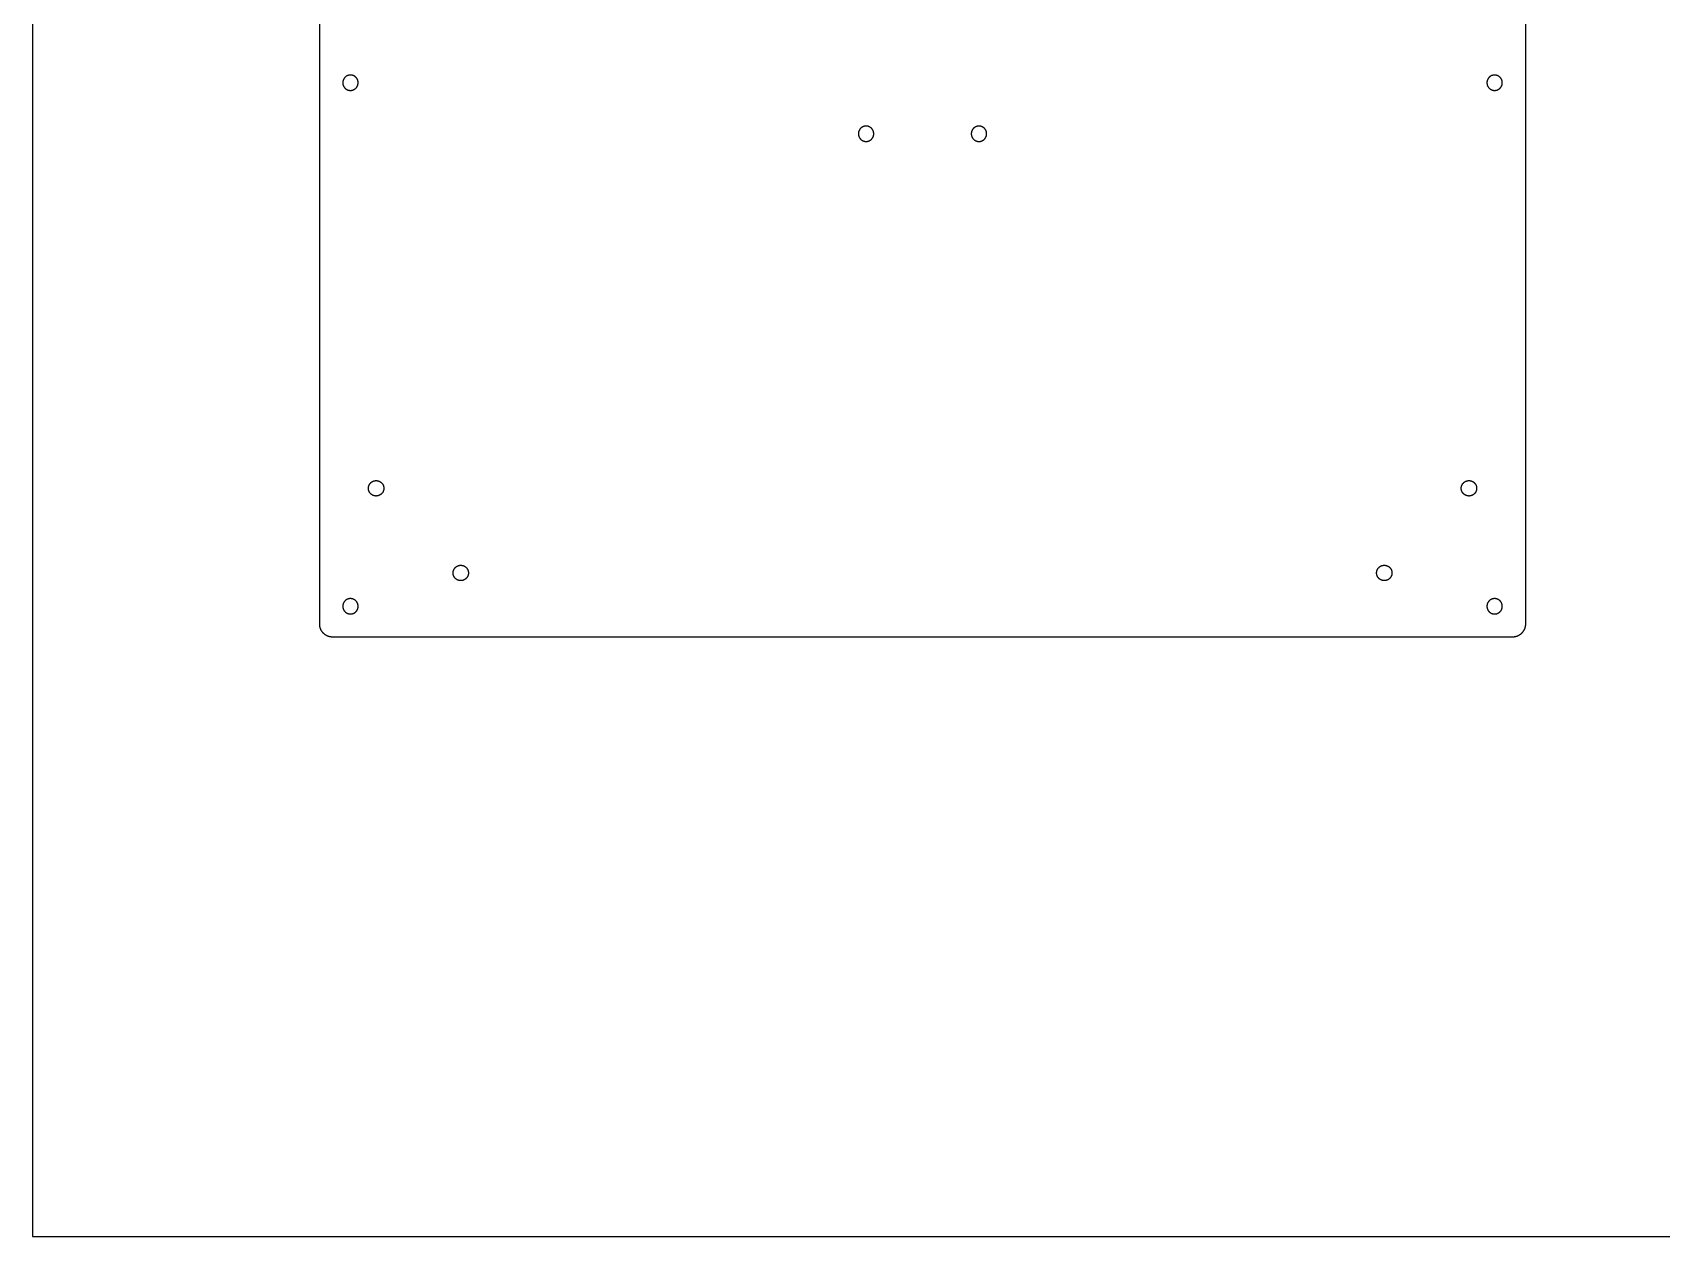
# Model space of a CAD drawing. Header units: millimetres. Extents: x 0 to 1736, y 0 to 1922.
# Drawn here: x 0 to 635, y 0 to 469 of the extents above; entities that cross this region are included whole.
import ezdxf

# ---------------------------------------------------------------- set-up
doc = ezdxf.new("R2010")
doc.units = ezdxf.units.MM
doc.header["$MEASUREMENT"] = 0
doc.layers.add('Default', color=18, linetype='Continuous', true_color=0x000000)

msp = doc.modelspace()

# ---------------------------------------------------------------- linework, layer by layer
at = {"layer": 'Default', "color": 251, "true_color": 0x696969}
msp.add_lwpolyline([(0, 0), (1736, 0), (1736, 961), (0, 961)], close=True, dxfattribs=at)
at = {"layer": 'Default'}
msp.add_lwpolyline([(581.91, 878.69), (581.91, 238.69), (581.91, 238.58), (581.91, 238.47), (581.9, 238.35), (581.89, 238.24), (581.88, 238.13), (581.87, 238.01), (581.85, 237.9), (581.83, 237.78), (581.81, 237.66), (581.78, 237.55), (581.75, 237.43), (581.72, 237.31), (581.69, 237.2), (581.65, 237.08), (581.61, 236.96), (581.56, 236.85), (581.52, 236.73), (581.46, 236.62), (581.41, 236.51), (581.35, 236.39), (581.3, 236.28), (581.23, 236.17), (581.17, 236.06), (581.1, 235.95), (581.03, 235.85), (580.95, 235.74), (580.88, 235.64), (580.8, 235.54), (580.71, 235.44), (580.63, 235.34), (580.54, 235.25), (580.45, 235.15), (580.36, 235.06), (580.26, 234.98), (580.16, 234.89), (580.07, 234.81), (579.96, 234.73), (579.86, 234.65), (579.76, 234.58), (579.65, 234.5), (579.54, 234.44), (579.43, 234.37), (579.32, 234.31), (579.21, 234.25), (579.1, 234.19), (578.98, 234.14), (578.87, 234.09), (578.75, 234.04), (578.64, 234), (578.52, 233.95), (578.41, 233.92), (578.29, 233.88), (578.17, 233.85), (578.06, 233.82), (577.94, 233.8), (577.82, 233.77), (577.71, 233.75), (577.59, 233.74), (577.48, 233.72), (577.36, 233.71), (577.25, 233.7), (577.14, 233.69), (577.02, 233.69), (576.91, 233.69), (116.91, 233.69), (116.8, 233.69), (116.69, 233.69), (116.58, 233.7), (116.46, 233.71), (116.35, 233.72), (116.24, 233.74), (116.12, 233.75), (116, 233.77), (115.89, 233.8), (115.77, 233.82), (115.65, 233.85), (115.54, 233.88), (115.42, 233.92), (115.3, 233.95), (115.19, 234), (115.07, 234.04), (114.96, 234.09), (114.84, 234.14), (114.73, 234.19), (114.62, 234.25), (114.51, 234.31), (114.39, 234.37), (114.29, 234.44), (114.18, 234.5), (114.07, 234.58), (113.97, 234.65), (113.86, 234.73), (113.76, 234.81), (113.66, 234.89), (113.57, 234.98), (113.47, 235.06), (113.38, 235.15), (113.29, 235.25), (113.2, 235.34), (113.11, 235.44), (113.03, 235.54), (112.95, 235.64), (112.87, 235.74), (112.8, 235.85), (112.73, 235.95), (112.66, 236.06), (112.59, 236.17), (112.53, 236.28), (112.47, 236.39), (112.42, 236.51), (112.36, 236.62), (112.31, 236.73), (112.26, 236.85), (112.22, 236.96), (112.18, 237.08), (112.14, 237.2), (112.11, 237.31), (112.07, 237.43), (112.05, 237.55), (112.02, 237.66), (112, 237.78), (111.98, 237.9), (111.96, 238.01), (111.95, 238.13), (111.93, 238.24), (111.92, 238.35), (111.92, 238.47), (111.91, 238.58), (111.91, 238.69), (111.91, 878.69)], dxfattribs=at)
for points in [[(126.91, 449.82), (126.91, 449.89), (126.91, 449.95), (126.91, 450.02), (126.9, 450.09), (126.89, 450.16), (126.89, 450.23), (126.88, 450.29), (126.86, 450.36), (126.85, 450.43), (126.83, 450.5), (126.82, 450.57), (126.8, 450.64), (126.78, 450.71), (126.75, 450.78), (126.73, 450.85), (126.7, 450.92), (126.67, 450.99), (126.64, 451.06), (126.61, 451.13), (126.58, 451.2), (126.54, 451.26), (126.51, 451.33), (126.47, 451.4), (126.42, 451.46), (126.38, 451.52), (126.34, 451.59), (126.29, 451.65), (126.24, 451.71), (126.19, 451.77), (126.14, 451.83), (126.09, 451.88), (126.03, 451.94), (125.98, 451.99), (125.92, 452.05), (125.86, 452.1), (125.8, 452.15), (125.74, 452.2), (125.68, 452.24), (125.62, 452.29), (125.56, 452.33), (125.49, 452.37), (125.42, 452.41), (125.36, 452.45), (125.29, 452.48), (125.22, 452.52), (125.16, 452.55), (125.09, 452.58), (125.02, 452.61), (124.95, 452.63), (124.88, 452.66), (124.81, 452.68), (124.74, 452.7), (124.67, 452.72), (124.6, 452.74), (124.53, 452.75), (124.46, 452.77), (124.39, 452.78), (124.32, 452.79), (124.25, 452.8), (124.18, 452.81), (124.11, 452.81), (124.05, 452.82), (123.98, 452.82), (123.91, 452.82), (123.85, 452.82), (123.78, 452.82), (123.71, 452.81), (123.64, 452.81), (123.58, 452.8), (123.51, 452.79), (123.44, 452.78), (123.37, 452.77), (123.3, 452.75), (123.23, 452.74), (123.16, 452.72), (123.09, 452.7), (123.02, 452.68), (122.95, 452.66), (122.88, 452.63), (122.81, 452.61), (122.74, 452.58), (122.67, 452.55), (122.6, 452.52), (122.54, 452.48), (122.47, 452.45), (122.4, 452.41), (122.34, 452.37), (122.27, 452.33), (122.21, 452.29), (122.15, 452.24), (122.08, 452.2), (122.02, 452.15), (121.96, 452.1), (121.9, 452.05), (121.85, 451.99), (121.79, 451.94), (121.74, 451.88), (121.69, 451.83), (121.63, 451.77), (121.58, 451.71), (121.54, 451.65), (121.49, 451.59), (121.45, 451.52), (121.4, 451.46), (121.36, 451.4), (121.32, 451.33), (121.28, 451.26), (121.25, 451.2), (121.21, 451.13), (121.18, 451.06), (121.15, 450.99), (121.12, 450.92), (121.1, 450.85), (121.07, 450.78), (121.05, 450.71), (121.03, 450.64), (121.01, 450.57), (120.99, 450.5), (120.98, 450.43), (120.96, 450.36), (120.95, 450.29), (120.94, 450.23), (120.93, 450.16), (120.93, 450.09), (120.92, 450.02), (120.92, 449.95), (120.91, 449.89), (120.91, 449.82), (120.91, 449.75), (120.92, 449.68), (120.92, 449.62), (120.93, 449.55), (120.93, 449.48), (120.94, 449.41), (120.95, 449.34), (120.96, 449.27), (120.98, 449.2), (120.99, 449.13), (121.01, 449.06), (121.03, 448.99), (121.05, 448.92), (121.07, 448.85), (121.1, 448.78), (121.12, 448.71), (121.15, 448.65), (121.18, 448.58), (121.21, 448.51), (121.25, 448.44), (121.28, 448.37), (121.32, 448.31), (121.36, 448.24), (121.4, 448.18), (121.45, 448.11), (121.49, 448.05), (121.54, 447.99), (121.58, 447.93), (121.63, 447.87), (121.69, 447.81), (121.74, 447.75), (121.79, 447.7), (121.85, 447.64), (121.9, 447.59), (121.96, 447.54), (122.02, 447.49), (122.08, 447.44), (122.15, 447.4), (122.21, 447.35), (122.27, 447.31), (122.34, 447.27), (122.4, 447.23), (122.47, 447.19), (122.54, 447.15), (122.6, 447.12), (122.67, 447.09), (122.74, 447.06), (122.81, 447.03), (122.88, 447), (122.95, 446.98), (123.02, 446.96), (123.09, 446.93), (123.16, 446.92), (123.23, 446.9), (123.3, 446.88), (123.37, 446.87), (123.44, 446.86), (123.51, 446.85), (123.58, 446.84), (123.64, 446.83), (123.71, 446.83), (123.78, 446.82), (123.85, 446.82), (123.91, 446.82), (123.98, 446.82), (124.05, 446.82), (124.11, 446.83), (124.18, 446.83), (124.25, 446.84), (124.32, 446.85), (124.39, 446.86), (124.46, 446.87), (124.53, 446.88), (124.6, 446.9), (124.67, 446.92), (124.74, 446.93), (124.81, 446.96), (124.88, 446.98), (124.95, 447), (125.02, 447.03), (125.09, 447.06), (125.16, 447.09), (125.22, 447.12), (125.29, 447.15), (125.36, 447.19), (125.42, 447.23), (125.49, 447.27), (125.56, 447.31), (125.62, 447.35), (125.68, 447.4), (125.74, 447.44), (125.8, 447.49), (125.86, 447.54), (125.92, 447.59), (125.98, 447.64), (126.03, 447.7), (126.09, 447.75), (126.14, 447.81), (126.19, 447.87), (126.24, 447.93), (126.29, 447.99), (126.34, 448.05), (126.38, 448.11), (126.42, 448.18), (126.47, 448.24), (126.51, 448.31), (126.54, 448.37), (126.58, 448.44), (126.61, 448.51), (126.64, 448.58), (126.67, 448.65), (126.7, 448.71), (126.73, 448.78), (126.75, 448.85), (126.78, 448.92), (126.8, 448.99), (126.82, 449.06), (126.83, 449.13), (126.85, 449.2), (126.86, 449.27), (126.88, 449.34), (126.89, 449.41), (126.89, 449.48), (126.9, 449.55), (126.91, 449.62), (126.91, 449.68), (126.91, 449.75)], [(572.91, 449.82), (572.91, 449.89), (572.91, 449.95), (572.91, 450.02), (572.9, 450.09), (572.89, 450.16), (572.89, 450.23), (572.88, 450.29), (572.86, 450.36), (572.85, 450.43), (572.83, 450.5), (572.82, 450.57), (572.8, 450.64), (572.78, 450.71), (572.75, 450.78), (572.73, 450.85), (572.7, 450.92), (572.67, 450.99), (572.64, 451.06), (572.61, 451.13), (572.58, 451.2), (572.54, 451.26), (572.51, 451.33), (572.47, 451.4), (572.42, 451.46), (572.38, 451.52), (572.34, 451.59), (572.29, 451.65), (572.24, 451.71), (572.19, 451.77), (572.14, 451.83), (572.09, 451.88), (572.03, 451.94), (571.98, 451.99), (571.92, 452.05), (571.86, 452.1), (571.8, 452.15), (571.74, 452.2), (571.68, 452.24), (571.62, 452.29), (571.56, 452.33), (571.49, 452.37), (571.42, 452.41), (571.36, 452.45), (571.29, 452.48), (571.22, 452.52), (571.16, 452.55), (571.09, 452.58), (571.02, 452.61), (570.95, 452.63), (570.88, 452.66), (570.81, 452.68), (570.74, 452.7), (570.67, 452.72), (570.6, 452.74), (570.53, 452.75), (570.46, 452.77), (570.39, 452.78), (570.32, 452.79), (570.25, 452.8), (570.18, 452.81), (570.11, 452.81), (570.05, 452.82), (569.98, 452.82), (569.91, 452.82), (569.85, 452.82), (569.78, 452.82), (569.71, 452.81), (569.64, 452.81), (569.58, 452.8), (569.51, 452.79), (569.44, 452.78), (569.37, 452.77), (569.3, 452.75), (569.23, 452.74), (569.16, 452.72), (569.09, 452.7), (569.02, 452.68), (568.95, 452.66), (568.88, 452.63), (568.81, 452.61), (568.74, 452.58), (568.67, 452.55), (568.6, 452.52), (568.54, 452.48), (568.47, 452.45), (568.4, 452.41), (568.34, 452.37), (568.27, 452.33), (568.21, 452.29), (568.15, 452.24), (568.08, 452.2), (568.02, 452.15), (567.96, 452.1), (567.9, 452.05), (567.85, 451.99), (567.79, 451.94), (567.74, 451.88), (567.69, 451.83), (567.63, 451.77), (567.58, 451.71), (567.54, 451.65), (567.49, 451.59), (567.45, 451.52), (567.4, 451.46), (567.36, 451.4), (567.32, 451.33), (567.28, 451.26), (567.25, 451.2), (567.21, 451.13), (567.18, 451.06), (567.15, 450.99), (567.12, 450.92), (567.1, 450.85), (567.07, 450.78), (567.05, 450.71), (567.03, 450.64), (567.01, 450.57), (566.99, 450.5), (566.98, 450.43), (566.96, 450.36), (566.95, 450.29), (566.94, 450.23), (566.93, 450.16), (566.93, 450.09), (566.92, 450.02), (566.92, 449.95), (566.91, 449.89), (566.91, 449.82), (566.91, 449.75), (566.92, 449.68), (566.92, 449.62), (566.93, 449.55), (566.93, 449.48), (566.94, 449.41), (566.95, 449.34), (566.96, 449.27), (566.98, 449.2), (566.99, 449.13), (567.01, 449.06), (567.03, 448.99), (567.05, 448.92), (567.07, 448.85), (567.1, 448.78), (567.12, 448.71), (567.15, 448.65), (567.18, 448.58), (567.21, 448.51), (567.25, 448.44), (567.28, 448.37), (567.32, 448.31), (567.36, 448.24), (567.4, 448.18), (567.45, 448.11), (567.49, 448.05), (567.54, 447.99), (567.58, 447.93), (567.63, 447.87), (567.69, 447.81), (567.74, 447.75), (567.79, 447.7), (567.85, 447.64), (567.9, 447.59), (567.96, 447.54), (568.02, 447.49), (568.08, 447.44), (568.15, 447.4), (568.21, 447.35), (568.27, 447.31), (568.34, 447.27), (568.4, 447.23), (568.47, 447.19), (568.54, 447.15), (568.6, 447.12), (568.67, 447.09), (568.74, 447.06), (568.81, 447.03), (568.88, 447), (568.95, 446.98), (569.02, 446.96), (569.09, 446.93), (569.16, 446.92), (569.23, 446.9), (569.3, 446.88), (569.37, 446.87), (569.44, 446.86), (569.51, 446.85), (569.58, 446.84), (569.64, 446.83), (569.71, 446.83), (569.78, 446.82), (569.85, 446.82), (569.91, 446.82), (569.98, 446.82), (570.05, 446.82), (570.11, 446.83), (570.18, 446.83), (570.25, 446.84), (570.32, 446.85), (570.39, 446.86), (570.46, 446.87), (570.53, 446.88), (570.6, 446.9), (570.67, 446.92), (570.74, 446.93), (570.81, 446.96), (570.88, 446.98), (570.95, 447), (571.02, 447.03), (571.09, 447.06), (571.16, 447.09), (571.22, 447.12), (571.29, 447.15), (571.36, 447.19), (571.42, 447.23), (571.49, 447.27), (571.56, 447.31), (571.62, 447.35), (571.68, 447.4), (571.74, 447.44), (571.8, 447.49), (571.86, 447.54), (571.92, 447.59), (571.98, 447.64), (572.03, 447.7), (572.09, 447.75), (572.14, 447.81), (572.19, 447.87), (572.24, 447.93), (572.29, 447.99), (572.34, 448.05), (572.38, 448.11), (572.42, 448.18), (572.47, 448.24), (572.51, 448.31), (572.54, 448.37), (572.58, 448.44), (572.61, 448.51), (572.64, 448.58), (572.67, 448.65), (572.7, 448.71), (572.73, 448.78), (572.75, 448.85), (572.78, 448.92), (572.8, 448.99), (572.82, 449.06), (572.83, 449.13), (572.85, 449.2), (572.86, 449.27), (572.88, 449.34), (572.89, 449.41), (572.89, 449.48), (572.9, 449.55), (572.91, 449.62), (572.91, 449.68), (572.91, 449.75)], [(327.91, 429.92), (327.91, 429.99), (327.91, 430.06), (327.9, 430.13), (327.9, 430.19), (327.89, 430.26), (327.88, 430.33), (327.87, 430.4), (327.86, 430.47), (327.85, 430.54), (327.83, 430.61), (327.81, 430.68), (327.8, 430.75), (327.77, 430.82), (327.75, 430.89), (327.73, 430.96), (327.7, 431.03), (327.67, 431.1), (327.64, 431.17), (327.61, 431.23), (327.58, 431.3), (327.54, 431.37), (327.5, 431.44), (327.46, 431.5), (327.42, 431.57), (327.38, 431.63), (327.33, 431.69), (327.29, 431.75), (327.24, 431.82), (327.19, 431.87), (327.14, 431.93), (327.09, 431.99), (327.03, 432.05), (326.98, 432.1), (326.92, 432.15), (326.86, 432.2), (326.8, 432.25), (326.74, 432.3), (326.68, 432.35), (326.62, 432.39), (326.55, 432.44), (326.49, 432.48), (326.42, 432.52), (326.36, 432.55), (326.29, 432.59), (326.22, 432.62), (326.15, 432.66), (326.08, 432.69), (326.02, 432.71), (325.95, 432.74), (325.88, 432.76), (325.81, 432.79), (325.74, 432.81), (325.67, 432.83), (325.6, 432.85), (325.53, 432.86), (325.46, 432.87), (325.39, 432.89), (325.32, 432.9), (325.25, 432.91), (325.18, 432.91), (325.11, 432.92), (325.05, 432.92), (324.98, 432.92), (324.91, 432.92), (324.84, 432.92), (324.78, 432.92), (324.71, 432.92), (324.64, 432.91), (324.57, 432.91), (324.5, 432.9), (324.44, 432.89), (324.37, 432.87), (324.3, 432.86), (324.23, 432.85), (324.16, 432.83), (324.09, 432.81), (324.02, 432.79), (323.95, 432.76), (323.88, 432.74), (323.81, 432.71), (323.74, 432.69), (323.67, 432.66), (323.6, 432.62), (323.53, 432.59), (323.47, 432.55), (323.4, 432.52), (323.33, 432.48), (323.27, 432.44), (323.21, 432.39), (323.14, 432.35), (323.08, 432.3), (323.02, 432.25), (322.96, 432.2), (322.9, 432.15), (322.85, 432.1), (322.79, 432.05), (322.74, 431.99), (322.68, 431.93), (322.63, 431.87), (322.58, 431.82), (322.53, 431.75), (322.49, 431.69), (322.44, 431.63), (322.4, 431.57), (322.36, 431.5), (322.32, 431.44), (322.28, 431.37), (322.25, 431.3), (322.21, 431.23), (322.18, 431.17), (322.15, 431.1), (322.12, 431.03), (322.1, 430.96), (322.07, 430.89), (322.05, 430.82), (322.03, 430.75), (322.01, 430.68), (321.99, 430.61), (321.98, 430.54), (321.96, 430.47), (321.95, 430.4), (321.94, 430.33), (321.93, 430.26), (321.92, 430.19), (321.92, 430.13), (321.91, 430.06), (321.91, 429.99), (321.91, 429.92), (321.91, 429.86), (321.91, 429.79), (321.92, 429.72), (321.92, 429.65), (321.93, 429.59), (321.94, 429.52), (321.95, 429.45), (321.96, 429.38), (321.98, 429.31), (321.99, 429.24), (322.01, 429.17), (322.03, 429.1), (322.05, 429.03), (322.07, 428.96), (322.1, 428.89), (322.12, 428.82), (322.15, 428.75), (322.18, 428.68), (322.21, 428.61), (322.25, 428.55), (322.28, 428.48), (322.32, 428.41), (322.36, 428.35), (322.4, 428.28), (322.44, 428.22), (322.49, 428.16), (322.53, 428.09), (322.58, 428.03), (322.63, 427.97), (322.68, 427.92), (322.74, 427.86), (322.79, 427.8), (322.85, 427.75), (322.9, 427.7), (322.96, 427.65), (323.02, 427.6), (323.08, 427.55), (323.14, 427.5), (323.21, 427.46), (323.27, 427.41), (323.33, 427.37), (323.4, 427.33), (323.47, 427.3), (323.53, 427.26), (323.6, 427.23), (323.67, 427.19), (323.74, 427.16), (323.81, 427.14), (323.88, 427.11), (323.95, 427.08), (324.02, 427.06), (324.09, 427.04), (324.16, 427.02), (324.23, 427), (324.3, 426.99), (324.37, 426.97), (324.44, 426.96), (324.5, 426.95), (324.57, 426.94), (324.64, 426.94), (324.71, 426.93), (324.78, 426.93), (324.84, 426.93), (324.91, 426.92), (324.98, 426.93), (325.05, 426.93), (325.11, 426.93), (325.18, 426.94), (325.25, 426.94), (325.32, 426.95), (325.39, 426.96), (325.46, 426.97), (325.53, 426.99), (325.6, 427), (325.67, 427.02), (325.74, 427.04), (325.81, 427.06), (325.88, 427.08), (325.95, 427.11), (326.02, 427.14), (326.08, 427.16), (326.15, 427.19), (326.22, 427.23), (326.29, 427.26), (326.36, 427.3), (326.42, 427.33), (326.49, 427.37), (326.55, 427.41), (326.62, 427.46), (326.68, 427.5), (326.74, 427.55), (326.8, 427.6), (326.86, 427.65), (326.92, 427.7), (326.98, 427.75), (327.03, 427.8), (327.09, 427.86), (327.14, 427.92), (327.19, 427.97), (327.24, 428.03), (327.29, 428.09), (327.33, 428.16), (327.38, 428.22), (327.42, 428.28), (327.46, 428.35), (327.5, 428.41), (327.54, 428.48), (327.58, 428.55), (327.61, 428.61), (327.64, 428.68), (327.67, 428.75), (327.7, 428.82), (327.73, 428.89), (327.75, 428.96), (327.77, 429.03), (327.8, 429.1), (327.81, 429.17), (327.83, 429.24), (327.85, 429.31), (327.86, 429.38), (327.87, 429.45), (327.88, 429.52), (327.89, 429.59), (327.9, 429.65), (327.9, 429.72), (327.91, 429.79), (327.91, 429.86)], [(371.91, 429.92), (371.91, 429.99), (371.91, 430.06), (371.9, 430.13), (371.9, 430.19), (371.89, 430.26), (371.88, 430.33), (371.87, 430.4), (371.86, 430.47), (371.85, 430.54), (371.83, 430.61), (371.81, 430.68), (371.8, 430.75), (371.77, 430.82), (371.75, 430.89), (371.73, 430.96), (371.7, 431.03), (371.67, 431.1), (371.64, 431.17), (371.61, 431.23), (371.58, 431.3), (371.54, 431.37), (371.5, 431.44), (371.46, 431.5), (371.42, 431.57), (371.38, 431.63), (371.33, 431.69), (371.29, 431.75), (371.24, 431.82), (371.19, 431.87), (371.14, 431.93), (371.09, 431.99), (371.03, 432.05), (370.98, 432.1), (370.92, 432.15), (370.86, 432.2), (370.8, 432.25), (370.74, 432.3), (370.68, 432.35), (370.62, 432.39), (370.55, 432.44), (370.49, 432.48), (370.42, 432.52), (370.36, 432.55), (370.29, 432.59), (370.22, 432.62), (370.15, 432.66), (370.08, 432.69), (370.02, 432.71), (369.95, 432.74), (369.88, 432.76), (369.81, 432.79), (369.74, 432.81), (369.67, 432.83), (369.6, 432.85), (369.53, 432.86), (369.46, 432.87), (369.39, 432.89), (369.32, 432.9), (369.25, 432.91), (369.18, 432.91), (369.11, 432.92), (369.05, 432.92), (368.98, 432.92), (368.91, 432.92), (368.84, 432.92), (368.78, 432.92), (368.71, 432.92), (368.64, 432.91), (368.57, 432.91), (368.5, 432.9), (368.44, 432.89), (368.37, 432.87), (368.3, 432.86), (368.23, 432.85), (368.16, 432.83), (368.09, 432.81), (368.02, 432.79), (367.95, 432.76), (367.88, 432.74), (367.81, 432.71), (367.74, 432.69), (367.67, 432.66), (367.6, 432.62), (367.53, 432.59), (367.47, 432.55), (367.4, 432.52), (367.33, 432.48), (367.27, 432.44), (367.21, 432.39), (367.14, 432.35), (367.08, 432.3), (367.02, 432.25), (366.96, 432.2), (366.9, 432.15), (366.85, 432.1), (366.79, 432.05), (366.74, 431.99), (366.68, 431.93), (366.63, 431.87), (366.58, 431.82), (366.53, 431.75), (366.49, 431.69), (366.44, 431.63), (366.4, 431.57), (366.36, 431.5), (366.32, 431.44), (366.28, 431.37), (366.25, 431.3), (366.21, 431.23), (366.18, 431.17), (366.15, 431.1), (366.12, 431.03), (366.1, 430.96), (366.07, 430.89), (366.05, 430.82), (366.03, 430.75), (366.01, 430.68), (365.99, 430.61), (365.98, 430.54), (365.96, 430.47), (365.95, 430.4), (365.94, 430.33), (365.93, 430.26), (365.92, 430.19), (365.92, 430.13), (365.91, 430.06), (365.91, 429.99), (365.91, 429.92), (365.91, 429.86), (365.91, 429.79), (365.92, 429.72), (365.92, 429.65), (365.93, 429.59), (365.94, 429.52), (365.95, 429.45), (365.96, 429.38), (365.98, 429.31), (365.99, 429.24), (366.01, 429.17), (366.03, 429.1), (366.05, 429.03), (366.07, 428.96), (366.1, 428.89), (366.12, 428.82), (366.15, 428.75), (366.18, 428.68), (366.21, 428.61), (366.25, 428.55), (366.28, 428.48), (366.32, 428.41), (366.36, 428.35), (366.4, 428.28), (366.44, 428.22), (366.49, 428.16), (366.53, 428.09), (366.58, 428.03), (366.63, 427.97), (366.68, 427.92), (366.74, 427.86), (366.79, 427.8), (366.85, 427.75), (366.9, 427.7), (366.96, 427.65), (367.02, 427.6), (367.08, 427.55), (367.14, 427.5), (367.21, 427.46), (367.27, 427.41), (367.33, 427.37), (367.4, 427.33), (367.47, 427.3), (367.53, 427.26), (367.6, 427.23), (367.67, 427.19), (367.74, 427.16), (367.81, 427.14), (367.88, 427.11), (367.95, 427.08), (368.02, 427.06), (368.09, 427.04), (368.16, 427.02), (368.23, 427), (368.3, 426.99), (368.37, 426.97), (368.44, 426.96), (368.5, 426.95), (368.57, 426.94), (368.64, 426.94), (368.71, 426.93), (368.78, 426.93), (368.84, 426.93), (368.91, 426.92), (368.98, 426.93), (369.05, 426.93), (369.11, 426.93), (369.18, 426.94), (369.25, 426.94), (369.32, 426.95), (369.39, 426.96), (369.46, 426.97), (369.53, 426.99), (369.6, 427), (369.67, 427.02), (369.74, 427.04), (369.81, 427.06), (369.88, 427.08), (369.95, 427.11), (370.02, 427.14), (370.08, 427.16), (370.15, 427.19), (370.22, 427.23), (370.29, 427.26), (370.36, 427.3), (370.42, 427.33), (370.49, 427.37), (370.55, 427.41), (370.62, 427.46), (370.68, 427.5), (370.74, 427.55), (370.8, 427.6), (370.86, 427.65), (370.92, 427.7), (370.98, 427.75), (371.03, 427.8), (371.09, 427.86), (371.14, 427.92), (371.19, 427.97), (371.24, 428.03), (371.29, 428.09), (371.33, 428.16), (371.38, 428.22), (371.42, 428.28), (371.46, 428.35), (371.5, 428.41), (371.54, 428.48), (371.58, 428.55), (371.61, 428.61), (371.64, 428.68), (371.67, 428.75), (371.7, 428.82), (371.73, 428.89), (371.75, 428.96), (371.77, 429.03), (371.8, 429.1), (371.81, 429.17), (371.83, 429.24), (371.85, 429.31), (371.86, 429.38), (371.87, 429.45), (371.88, 429.52), (371.89, 429.59), (371.9, 429.65), (371.9, 429.72), (371.91, 429.79), (371.91, 429.86)], [(133.91, 294.69), (133.98, 294.69), (134.05, 294.69), (134.11, 294.68), (134.18, 294.68), (134.25, 294.67), (134.32, 294.66), (134.39, 294.65), (134.46, 294.64), (134.53, 294.63), (134.6, 294.61), (134.67, 294.59), (134.74, 294.57), (134.81, 294.55), (134.88, 294.53), (134.95, 294.5), (135.02, 294.48), (135.09, 294.45), (135.16, 294.42), (135.22, 294.39), (135.29, 294.35), (135.36, 294.32), (135.42, 294.28), (135.49, 294.24), (135.56, 294.2), (135.62, 294.16), (135.68, 294.11), (135.74, 294.07), (135.8, 294.02), (135.86, 293.97), (135.92, 293.92), (135.98, 293.86), (136.03, 293.81), (136.09, 293.75), (136.14, 293.7), (136.19, 293.64), (136.24, 293.58), (136.29, 293.52), (136.34, 293.46), (136.38, 293.39), (136.42, 293.33), (136.47, 293.27), (136.51, 293.2), (136.54, 293.13), (136.58, 293.07), (136.61, 293), (136.64, 292.93), (136.67, 292.86), (136.7, 292.79), (136.73, 292.72), (136.75, 292.65), (136.78, 292.58), (136.8, 292.51), (136.82, 292.44), (136.83, 292.37), (136.85, 292.3), (136.86, 292.23), (136.88, 292.17), (136.89, 292.1), (136.89, 292.03), (136.9, 291.96), (136.91, 291.89), (136.91, 291.82), (136.91, 291.76), (136.91, 291.69), (136.91, 291.62), (136.91, 291.56), (136.91, 291.49), (136.9, 291.42), (136.89, 291.35), (136.89, 291.28), (136.88, 291.21), (136.86, 291.14), (136.85, 291.07), (136.83, 291), (136.82, 290.93), (136.8, 290.86), (136.78, 290.79), (136.75, 290.72), (136.73, 290.65), (136.7, 290.58), (136.67, 290.52), (136.64, 290.45), (136.61, 290.38), (136.58, 290.31), (136.54, 290.24), (136.51, 290.18), (136.47, 290.11), (136.42, 290.05), (136.38, 289.98), (136.34, 289.92), (136.29, 289.86), (136.24, 289.8), (136.19, 289.74), (136.14, 289.68), (136.09, 289.62), (136.03, 289.57), (135.98, 289.51), (135.92, 289.46), (135.86, 289.41), (135.8, 289.36), (135.74, 289.31), (135.68, 289.27), (135.62, 289.22), (135.56, 289.18), (135.49, 289.14), (135.42, 289.1), (135.36, 289.06), (135.29, 289.02), (135.22, 288.99), (135.16, 288.96), (135.09, 288.93), (135.02, 288.9), (134.95, 288.87), (134.88, 288.85), (134.81, 288.83), (134.74, 288.8), (134.67, 288.79), (134.6, 288.77), (134.53, 288.75), (134.46, 288.74), (134.39, 288.73), (134.32, 288.72), (134.25, 288.71), (134.18, 288.7), (134.11, 288.7), (134.05, 288.69), (133.98, 288.69), (133.91, 288.69), (133.85, 288.69), (133.78, 288.69), (133.71, 288.7), (133.64, 288.7), (133.58, 288.71), (133.51, 288.72), (133.44, 288.73), (133.37, 288.74), (133.3, 288.75), (133.23, 288.77), (133.16, 288.79), (133.09, 288.8), (133.02, 288.83), (132.95, 288.85), (132.88, 288.87), (132.81, 288.9), (132.74, 288.93), (132.67, 288.96), (132.6, 288.99), (132.54, 289.02), (132.47, 289.06), (132.4, 289.1), (132.34, 289.14), (132.27, 289.18), (132.21, 289.22), (132.15, 289.27), (132.08, 289.31), (132.02, 289.36), (131.96, 289.41), (131.9, 289.46), (131.85, 289.51), (131.79, 289.57), (131.74, 289.62), (131.69, 289.68), (131.63, 289.74), (131.58, 289.8), (131.54, 289.86), (131.49, 289.92), (131.45, 289.98), (131.4, 290.05), (131.36, 290.11), (131.32, 290.18), (131.28, 290.24), (131.25, 290.31), (131.21, 290.38), (131.18, 290.45), (131.15, 290.52), (131.12, 290.58), (131.1, 290.65), (131.07, 290.72), (131.05, 290.79), (131.03, 290.86), (131.01, 290.93), (130.99, 291), (130.98, 291.07), (130.96, 291.14), (130.95, 291.21), (130.94, 291.28), (130.93, 291.35), (130.93, 291.42), (130.92, 291.49), (130.92, 291.56), (130.91, 291.62), (130.91, 291.69), (130.91, 291.76), (130.92, 291.82), (130.92, 291.89), (130.93, 291.96), (130.93, 292.03), (130.94, 292.1), (130.95, 292.17), (130.96, 292.23), (130.98, 292.3), (130.99, 292.37), (131.01, 292.44), (131.03, 292.51), (131.05, 292.58), (131.07, 292.65), (131.1, 292.72), (131.12, 292.79), (131.15, 292.86), (131.18, 292.93), (131.21, 293), (131.25, 293.07), (131.28, 293.13), (131.32, 293.2), (131.36, 293.27), (131.4, 293.33), (131.45, 293.39), (131.49, 293.46), (131.54, 293.52), (131.58, 293.58), (131.63, 293.64), (131.69, 293.7), (131.74, 293.75), (131.79, 293.81), (131.85, 293.86), (131.9, 293.92), (131.96, 293.97), (132.02, 294.02), (132.08, 294.07), (132.15, 294.11), (132.21, 294.16), (132.27, 294.2), (132.34, 294.24), (132.4, 294.28), (132.47, 294.32), (132.54, 294.35), (132.6, 294.39), (132.67, 294.42), (132.74, 294.45), (132.81, 294.48), (132.88, 294.5), (132.95, 294.53), (133.02, 294.55), (133.09, 294.57), (133.16, 294.59), (133.23, 294.61), (133.3, 294.63), (133.37, 294.64), (133.44, 294.65), (133.51, 294.66), (133.58, 294.67), (133.64, 294.68), (133.71, 294.68), (133.78, 294.69), (133.85, 294.69)], [(559.91, 294.69), (559.98, 294.69), (560.05, 294.69), (560.11, 294.68), (560.18, 294.68), (560.25, 294.67), (560.32, 294.66), (560.39, 294.65), (560.46, 294.64), (560.53, 294.63), (560.6, 294.61), (560.67, 294.59), (560.74, 294.57), (560.81, 294.55), (560.88, 294.53), (560.95, 294.5), (561.02, 294.48), (561.09, 294.45), (561.16, 294.42), (561.22, 294.39), (561.29, 294.35), (561.36, 294.32), (561.42, 294.28), (561.49, 294.24), (561.56, 294.2), (561.62, 294.16), (561.68, 294.11), (561.74, 294.07), (561.8, 294.02), (561.86, 293.97), (561.92, 293.92), (561.98, 293.86), (562.03, 293.81), (562.09, 293.75), (562.14, 293.7), (562.19, 293.64), (562.24, 293.58), (562.29, 293.52), (562.34, 293.46), (562.38, 293.39), (562.42, 293.33), (562.47, 293.27), (562.51, 293.2), (562.54, 293.13), (562.58, 293.07), (562.61, 293), (562.64, 292.93), (562.67, 292.86), (562.7, 292.79), (562.73, 292.72), (562.75, 292.65), (562.78, 292.58), (562.8, 292.51), (562.82, 292.44), (562.83, 292.37), (562.85, 292.3), (562.86, 292.23), (562.88, 292.17), (562.89, 292.1), (562.89, 292.03), (562.9, 291.96), (562.91, 291.89), (562.91, 291.82), (562.91, 291.76), (562.91, 291.69), (562.91, 291.62), (562.91, 291.56), (562.91, 291.49), (562.9, 291.42), (562.89, 291.35), (562.89, 291.28), (562.88, 291.21), (562.86, 291.14), (562.85, 291.07), (562.83, 291), (562.82, 290.93), (562.8, 290.86), (562.78, 290.79), (562.75, 290.72), (562.73, 290.65), (562.7, 290.58), (562.67, 290.52), (562.64, 290.45), (562.61, 290.38), (562.58, 290.31), (562.54, 290.24), (562.51, 290.18), (562.47, 290.11), (562.42, 290.05), (562.38, 289.98), (562.34, 289.92), (562.29, 289.86), (562.24, 289.8), (562.19, 289.74), (562.14, 289.68), (562.09, 289.62), (562.03, 289.57), (561.98, 289.51), (561.92, 289.46), (561.86, 289.41), (561.8, 289.36), (561.74, 289.31), (561.68, 289.27), (561.62, 289.22), (561.56, 289.18), (561.49, 289.14), (561.42, 289.1), (561.36, 289.06), (561.29, 289.02), (561.22, 288.99), (561.16, 288.96), (561.09, 288.93), (561.02, 288.9), (560.95, 288.87), (560.88, 288.85), (560.81, 288.83), (560.74, 288.8), (560.67, 288.79), (560.6, 288.77), (560.53, 288.75), (560.46, 288.74), (560.39, 288.73), (560.32, 288.72), (560.25, 288.71), (560.18, 288.7), (560.11, 288.7), (560.05, 288.69), (559.98, 288.69), (559.91, 288.69), (559.85, 288.69), (559.78, 288.69), (559.71, 288.7), (559.64, 288.7), (559.58, 288.71), (559.51, 288.72), (559.44, 288.73), (559.37, 288.74), (559.3, 288.75), (559.23, 288.77), (559.16, 288.79), (559.09, 288.8), (559.02, 288.83), (558.95, 288.85), (558.88, 288.87), (558.81, 288.9), (558.74, 288.93), (558.67, 288.96), (558.6, 288.99), (558.54, 289.02), (558.47, 289.06), (558.4, 289.1), (558.34, 289.14), (558.27, 289.18), (558.21, 289.22), (558.15, 289.27), (558.08, 289.31), (558.02, 289.36), (557.96, 289.41), (557.9, 289.46), (557.85, 289.51), (557.79, 289.57), (557.74, 289.62), (557.69, 289.68), (557.63, 289.74), (557.58, 289.8), (557.54, 289.86), (557.49, 289.92), (557.45, 289.98), (557.4, 290.05), (557.36, 290.11), (557.32, 290.18), (557.28, 290.24), (557.25, 290.31), (557.21, 290.38), (557.18, 290.45), (557.15, 290.52), (557.12, 290.58), (557.1, 290.65), (557.07, 290.72), (557.05, 290.79), (557.03, 290.86), (557.01, 290.93), (556.99, 291), (556.98, 291.07), (556.96, 291.14), (556.95, 291.21), (556.94, 291.28), (556.93, 291.35), (556.93, 291.42), (556.92, 291.49), (556.92, 291.56), (556.91, 291.62), (556.91, 291.69), (556.91, 291.76), (556.92, 291.82), (556.92, 291.89), (556.93, 291.96), (556.93, 292.03), (556.94, 292.1), (556.95, 292.17), (556.96, 292.23), (556.98, 292.3), (556.99, 292.37), (557.01, 292.44), (557.03, 292.51), (557.05, 292.58), (557.07, 292.65), (557.1, 292.72), (557.12, 292.79), (557.15, 292.86), (557.18, 292.93), (557.21, 293), (557.25, 293.07), (557.28, 293.13), (557.32, 293.2), (557.36, 293.27), (557.4, 293.33), (557.45, 293.39), (557.49, 293.46), (557.54, 293.52), (557.58, 293.58), (557.63, 293.64), (557.69, 293.7), (557.74, 293.75), (557.79, 293.81), (557.85, 293.86), (557.9, 293.92), (557.96, 293.97), (558.02, 294.02), (558.08, 294.07), (558.15, 294.11), (558.21, 294.16), (558.27, 294.2), (558.34, 294.24), (558.4, 294.28), (558.47, 294.32), (558.54, 294.35), (558.6, 294.39), (558.67, 294.42), (558.74, 294.45), (558.81, 294.48), (558.88, 294.5), (558.95, 294.53), (559.02, 294.55), (559.09, 294.57), (559.16, 294.59), (559.23, 294.61), (559.3, 294.63), (559.37, 294.64), (559.44, 294.65), (559.51, 294.66), (559.58, 294.67), (559.64, 294.68), (559.71, 294.68), (559.78, 294.69), (559.85, 294.69)], [(166.91, 261.69), (166.98, 261.69), (167.05, 261.69), (167.11, 261.68), (167.18, 261.68), (167.25, 261.67), (167.32, 261.66), (167.39, 261.65), (167.46, 261.64), (167.53, 261.63), (167.6, 261.61), (167.67, 261.59), (167.74, 261.57), (167.81, 261.55), (167.88, 261.53), (167.95, 261.5), (168.02, 261.48), (168.09, 261.45), (168.16, 261.42), (168.22, 261.39), (168.29, 261.35), (168.36, 261.32), (168.42, 261.28), (168.49, 261.24), (168.56, 261.2), (168.62, 261.16), (168.68, 261.11), (168.74, 261.07), (168.8, 261.02), (168.86, 260.97), (168.92, 260.92), (168.98, 260.86), (169.03, 260.81), (169.09, 260.75), (169.14, 260.7), (169.19, 260.64), (169.24, 260.58), (169.29, 260.52), (169.34, 260.46), (169.38, 260.39), (169.42, 260.33), (169.47, 260.27), (169.51, 260.2), (169.54, 260.13), (169.58, 260.07), (169.61, 260), (169.64, 259.93), (169.67, 259.86), (169.7, 259.79), (169.73, 259.72), (169.75, 259.65), (169.78, 259.58), (169.8, 259.51), (169.82, 259.44), (169.83, 259.37), (169.85, 259.3), (169.86, 259.23), (169.88, 259.17), (169.89, 259.1), (169.89, 259.03), (169.9, 258.96), (169.91, 258.89), (169.91, 258.82), (169.91, 258.76), (169.91, 258.69), (169.91, 258.62), (169.91, 258.56), (169.91, 258.49), (169.9, 258.42), (169.89, 258.35), (169.89, 258.28), (169.88, 258.21), (169.86, 258.14), (169.85, 258.07), (169.83, 258), (169.82, 257.93), (169.8, 257.86), (169.78, 257.79), (169.75, 257.72), (169.73, 257.65), (169.7, 257.58), (169.67, 257.52), (169.64, 257.45), (169.61, 257.38), (169.58, 257.31), (169.54, 257.24), (169.51, 257.18), (169.47, 257.11), (169.42, 257.05), (169.38, 256.98), (169.34, 256.92), (169.29, 256.86), (169.24, 256.8), (169.19, 256.74), (169.14, 256.68), (169.09, 256.62), (169.03, 256.57), (168.98, 256.51), (168.92, 256.46), (168.86, 256.41), (168.8, 256.36), (168.74, 256.31), (168.68, 256.27), (168.62, 256.22), (168.56, 256.18), (168.49, 256.14), (168.42, 256.1), (168.36, 256.06), (168.29, 256.02), (168.22, 255.99), (168.16, 255.96), (168.09, 255.93), (168.02, 255.9), (167.95, 255.87), (167.88, 255.85), (167.81, 255.83), (167.74, 255.8), (167.67, 255.79), (167.6, 255.77), (167.53, 255.75), (167.46, 255.74), (167.39, 255.73), (167.32, 255.72), (167.25, 255.71), (167.18, 255.7), (167.11, 255.7), (167.05, 255.69), (166.98, 255.69), (166.91, 255.69), (166.85, 255.69), (166.78, 255.69), (166.71, 255.7), (166.64, 255.7), (166.58, 255.71), (166.51, 255.72), (166.44, 255.73), (166.37, 255.74), (166.3, 255.75), (166.23, 255.77), (166.16, 255.79), (166.09, 255.8), (166.02, 255.83), (165.95, 255.85), (165.88, 255.87), (165.81, 255.9), (165.74, 255.93), (165.67, 255.96), (165.6, 255.99), (165.54, 256.02), (165.47, 256.06), (165.4, 256.1), (165.34, 256.14), (165.27, 256.18), (165.21, 256.22), (165.15, 256.27), (165.08, 256.31), (165.02, 256.36), (164.96, 256.41), (164.9, 256.46), (164.85, 256.51), (164.79, 256.57), (164.74, 256.62), (164.69, 256.68), (164.63, 256.74), (164.58, 256.8), (164.54, 256.86), (164.49, 256.92), (164.45, 256.98), (164.4, 257.05), (164.36, 257.11), (164.32, 257.18), (164.28, 257.24), (164.25, 257.31), (164.21, 257.38), (164.18, 257.45), (164.15, 257.52), (164.12, 257.58), (164.1, 257.65), (164.07, 257.72), (164.05, 257.79), (164.03, 257.86), (164.01, 257.93), (163.99, 258), (163.98, 258.07), (163.96, 258.14), (163.95, 258.21), (163.94, 258.28), (163.93, 258.35), (163.93, 258.42), (163.92, 258.49), (163.92, 258.56), (163.91, 258.62), (163.91, 258.69), (163.91, 258.76), (163.92, 258.82), (163.92, 258.89), (163.93, 258.96), (163.93, 259.03), (163.94, 259.1), (163.95, 259.17), (163.96, 259.23), (163.98, 259.3), (163.99, 259.37), (164.01, 259.44), (164.03, 259.51), (164.05, 259.58), (164.07, 259.65), (164.1, 259.72), (164.12, 259.79), (164.15, 259.86), (164.18, 259.93), (164.21, 260), (164.25, 260.07), (164.28, 260.13), (164.32, 260.2), (164.36, 260.27), (164.4, 260.33), (164.45, 260.39), (164.49, 260.46), (164.54, 260.52), (164.58, 260.58), (164.63, 260.64), (164.69, 260.7), (164.74, 260.75), (164.79, 260.81), (164.85, 260.86), (164.9, 260.92), (164.96, 260.97), (165.02, 261.02), (165.08, 261.07), (165.15, 261.11), (165.21, 261.16), (165.27, 261.2), (165.34, 261.24), (165.4, 261.28), (165.47, 261.32), (165.54, 261.35), (165.6, 261.39), (165.67, 261.42), (165.74, 261.45), (165.81, 261.48), (165.88, 261.5), (165.95, 261.53), (166.02, 261.55), (166.09, 261.57), (166.16, 261.59), (166.23, 261.61), (166.3, 261.63), (166.37, 261.64), (166.44, 261.65), (166.51, 261.66), (166.58, 261.67), (166.64, 261.68), (166.71, 261.68), (166.78, 261.69), (166.85, 261.69)], [(526.91, 261.69), (526.98, 261.69), (527.05, 261.69), (527.11, 261.68), (527.18, 261.68), (527.25, 261.67), (527.32, 261.66), (527.39, 261.65), (527.46, 261.64), (527.53, 261.63), (527.6, 261.61), (527.67, 261.59), (527.74, 261.57), (527.81, 261.55), (527.88, 261.53), (527.95, 261.5), (528.02, 261.48), (528.09, 261.45), (528.16, 261.42), (528.22, 261.39), (528.29, 261.35), (528.36, 261.32), (528.42, 261.28), (528.49, 261.24), (528.56, 261.2), (528.62, 261.16), (528.68, 261.11), (528.74, 261.07), (528.8, 261.02), (528.86, 260.97), (528.92, 260.92), (528.98, 260.86), (529.03, 260.81), (529.09, 260.75), (529.14, 260.7), (529.19, 260.64), (529.24, 260.58), (529.29, 260.52), (529.34, 260.46), (529.38, 260.39), (529.42, 260.33), (529.47, 260.27), (529.51, 260.2), (529.54, 260.13), (529.58, 260.07), (529.61, 260), (529.64, 259.93), (529.67, 259.86), (529.7, 259.79), (529.73, 259.72), (529.75, 259.65), (529.78, 259.58), (529.8, 259.51), (529.82, 259.44), (529.83, 259.37), (529.85, 259.3), (529.86, 259.23), (529.88, 259.17), (529.89, 259.1), (529.89, 259.03), (529.9, 258.96), (529.91, 258.89), (529.91, 258.82), (529.91, 258.76), (529.91, 258.69), (529.91, 258.62), (529.91, 258.56), (529.91, 258.49), (529.9, 258.42), (529.89, 258.35), (529.89, 258.28), (529.88, 258.21), (529.86, 258.14), (529.85, 258.07), (529.83, 258), (529.82, 257.93), (529.8, 257.86), (529.78, 257.79), (529.75, 257.72), (529.73, 257.65), (529.7, 257.58), (529.67, 257.52), (529.64, 257.45), (529.61, 257.38), (529.58, 257.31), (529.54, 257.24), (529.51, 257.18), (529.47, 257.11), (529.42, 257.05), (529.38, 256.98), (529.34, 256.92), (529.29, 256.86), (529.24, 256.8), (529.19, 256.74), (529.14, 256.68), (529.09, 256.62), (529.03, 256.57), (528.98, 256.51), (528.92, 256.46), (528.86, 256.41), (528.8, 256.36), (528.74, 256.31), (528.68, 256.27), (528.62, 256.22), (528.56, 256.18), (528.49, 256.14), (528.42, 256.1), (528.36, 256.06), (528.29, 256.02), (528.22, 255.99), (528.16, 255.96), (528.09, 255.93), (528.02, 255.9), (527.95, 255.87), (527.88, 255.85), (527.81, 255.83), (527.74, 255.8), (527.67, 255.79), (527.6, 255.77), (527.53, 255.75), (527.46, 255.74), (527.39, 255.73), (527.32, 255.72), (527.25, 255.71), (527.18, 255.7), (527.11, 255.7), (527.05, 255.69), (526.98, 255.69), (526.91, 255.69), (526.85, 255.69), (526.78, 255.69), (526.71, 255.7), (526.64, 255.7), (526.58, 255.71), (526.51, 255.72), (526.44, 255.73), (526.37, 255.74), (526.3, 255.75), (526.23, 255.77), (526.16, 255.79), (526.09, 255.8), (526.02, 255.83), (525.95, 255.85), (525.88, 255.87), (525.81, 255.9), (525.74, 255.93), (525.67, 255.96), (525.6, 255.99), (525.54, 256.02), (525.47, 256.06), (525.4, 256.1), (525.34, 256.14), (525.27, 256.18), (525.21, 256.22), (525.15, 256.27), (525.08, 256.31), (525.02, 256.36), (524.96, 256.41), (524.9, 256.46), (524.85, 256.51), (524.79, 256.57), (524.74, 256.62), (524.69, 256.68), (524.63, 256.74), (524.58, 256.8), (524.54, 256.86), (524.49, 256.92), (524.45, 256.98), (524.4, 257.05), (524.36, 257.11), (524.32, 257.18), (524.28, 257.24), (524.25, 257.31), (524.21, 257.38), (524.18, 257.45), (524.15, 257.52), (524.12, 257.58), (524.1, 257.65), (524.07, 257.72), (524.05, 257.79), (524.03, 257.86), (524.01, 257.93), (523.99, 258), (523.98, 258.07), (523.96, 258.14), (523.95, 258.21), (523.94, 258.28), (523.93, 258.35), (523.93, 258.42), (523.92, 258.49), (523.92, 258.56), (523.91, 258.62), (523.91, 258.69), (523.91, 258.76), (523.92, 258.82), (523.92, 258.89), (523.93, 258.96), (523.93, 259.03), (523.94, 259.1), (523.95, 259.17), (523.96, 259.23), (523.98, 259.3), (523.99, 259.37), (524.01, 259.44), (524.03, 259.51), (524.05, 259.58), (524.07, 259.65), (524.1, 259.72), (524.12, 259.79), (524.15, 259.86), (524.18, 259.93), (524.21, 260), (524.25, 260.07), (524.28, 260.13), (524.32, 260.2), (524.36, 260.27), (524.4, 260.33), (524.45, 260.39), (524.49, 260.46), (524.54, 260.52), (524.58, 260.58), (524.63, 260.64), (524.69, 260.7), (524.74, 260.75), (524.79, 260.81), (524.85, 260.86), (524.9, 260.92), (524.96, 260.97), (525.02, 261.02), (525.08, 261.07), (525.15, 261.11), (525.21, 261.16), (525.27, 261.2), (525.34, 261.24), (525.4, 261.28), (525.47, 261.32), (525.54, 261.35), (525.6, 261.39), (525.67, 261.42), (525.74, 261.45), (525.81, 261.48), (525.88, 261.5), (525.95, 261.53), (526.02, 261.55), (526.09, 261.57), (526.16, 261.59), (526.23, 261.61), (526.3, 261.63), (526.37, 261.64), (526.44, 261.65), (526.51, 261.66), (526.58, 261.67), (526.64, 261.68), (526.71, 261.68), (526.78, 261.69), (526.85, 261.69)], [(126.91, 245.69), (126.91, 245.76), (126.91, 245.82), (126.91, 245.89), (126.9, 245.96), (126.89, 246.03), (126.89, 246.1), (126.88, 246.17), (126.86, 246.23), (126.85, 246.3), (126.83, 246.37), (126.82, 246.44), (126.8, 246.51), (126.78, 246.58), (126.75, 246.65), (126.73, 246.72), (126.7, 246.79), (126.67, 246.86), (126.64, 246.93), (126.61, 247), (126.58, 247.07), (126.54, 247.13), (126.51, 247.2), (126.47, 247.27), (126.42, 247.33), (126.38, 247.39), (126.34, 247.46), (126.29, 247.52), (126.24, 247.58), (126.19, 247.64), (126.14, 247.7), (126.09, 247.75), (126.03, 247.81), (125.98, 247.86), (125.92, 247.92), (125.86, 247.97), (125.8, 248.02), (125.74, 248.07), (125.68, 248.11), (125.62, 248.16), (125.56, 248.2), (125.49, 248.24), (125.42, 248.28), (125.36, 248.32), (125.29, 248.35), (125.22, 248.39), (125.16, 248.42), (125.09, 248.45), (125.02, 248.48), (124.95, 248.5), (124.88, 248.53), (124.81, 248.55), (124.74, 248.57), (124.67, 248.59), (124.6, 248.61), (124.53, 248.63), (124.46, 248.64), (124.39, 248.65), (124.32, 248.66), (124.25, 248.67), (124.18, 248.68), (124.11, 248.68), (124.05, 248.69), (123.98, 248.69), (123.91, 248.69), (123.85, 248.69), (123.78, 248.69), (123.71, 248.68), (123.64, 248.68), (123.58, 248.67), (123.51, 248.66), (123.44, 248.65), (123.37, 248.64), (123.3, 248.63), (123.23, 248.61), (123.16, 248.59), (123.09, 248.57), (123.02, 248.55), (122.95, 248.53), (122.88, 248.5), (122.81, 248.48), (122.74, 248.45), (122.67, 248.42), (122.6, 248.39), (122.54, 248.35), (122.47, 248.32), (122.4, 248.28), (122.34, 248.24), (122.27, 248.2), (122.21, 248.16), (122.15, 248.11), (122.08, 248.07), (122.02, 248.02), (121.96, 247.97), (121.9, 247.92), (121.85, 247.86), (121.79, 247.81), (121.74, 247.75), (121.69, 247.7), (121.63, 247.64), (121.58, 247.58), (121.54, 247.52), (121.49, 247.46), (121.45, 247.39), (121.4, 247.33), (121.36, 247.27), (121.32, 247.2), (121.28, 247.13), (121.25, 247.07), (121.21, 247), (121.18, 246.93), (121.15, 246.86), (121.12, 246.79), (121.1, 246.72), (121.07, 246.65), (121.05, 246.58), (121.03, 246.51), (121.01, 246.44), (120.99, 246.37), (120.98, 246.3), (120.96, 246.23), (120.95, 246.17), (120.94, 246.1), (120.93, 246.03), (120.93, 245.96), (120.92, 245.89), (120.92, 245.82), (120.91, 245.76), (120.91, 245.69), (120.91, 245.62), (120.92, 245.56), (120.92, 245.49), (120.93, 245.42), (120.93, 245.35), (120.94, 245.28), (120.95, 245.21), (120.96, 245.14), (120.98, 245.07), (120.99, 245), (121.01, 244.93), (121.03, 244.86), (121.05, 244.79), (121.07, 244.72), (121.1, 244.65), (121.12, 244.58), (121.15, 244.52), (121.18, 244.45), (121.21, 244.38), (121.25, 244.31), (121.28, 244.24), (121.32, 244.18), (121.36, 244.11), (121.4, 244.05), (121.45, 243.98), (121.49, 243.92), (121.54, 243.86), (121.58, 243.8), (121.63, 243.74), (121.69, 243.68), (121.74, 243.62), (121.79, 243.57), (121.85, 243.51), (121.9, 243.46), (121.96, 243.41), (122.02, 243.36), (122.08, 243.31), (122.15, 243.27), (122.21, 243.22), (122.27, 243.18), (122.34, 243.14), (122.4, 243.1), (122.47, 243.06), (122.54, 243.02), (122.6, 242.99), (122.67, 242.96), (122.74, 242.93), (122.81, 242.9), (122.88, 242.87), (122.95, 242.85), (123.02, 242.83), (123.09, 242.8), (123.16, 242.79), (123.23, 242.77), (123.3, 242.75), (123.37, 242.74), (123.44, 242.73), (123.51, 242.72), (123.58, 242.71), (123.64, 242.7), (123.71, 242.7), (123.78, 242.69), (123.85, 242.69), (123.91, 242.69), (123.98, 242.69), (124.05, 242.69), (124.11, 242.7), (124.18, 242.7), (124.25, 242.71), (124.32, 242.72), (124.39, 242.73), (124.46, 242.74), (124.53, 242.75), (124.6, 242.77), (124.67, 242.79), (124.74, 242.8), (124.81, 242.83), (124.88, 242.85), (124.95, 242.87), (125.02, 242.9), (125.09, 242.93), (125.16, 242.96), (125.22, 242.99), (125.29, 243.02), (125.36, 243.06), (125.42, 243.1), (125.49, 243.14), (125.56, 243.18), (125.62, 243.22), (125.68, 243.27), (125.74, 243.31), (125.8, 243.36), (125.86, 243.41), (125.92, 243.46), (125.98, 243.51), (126.03, 243.57), (126.09, 243.62), (126.14, 243.68), (126.19, 243.74), (126.24, 243.8), (126.29, 243.86), (126.34, 243.92), (126.38, 243.98), (126.42, 244.05), (126.47, 244.11), (126.51, 244.18), (126.54, 244.24), (126.58, 244.31), (126.61, 244.38), (126.64, 244.45), (126.67, 244.52), (126.7, 244.58), (126.73, 244.65), (126.75, 244.72), (126.78, 244.79), (126.8, 244.86), (126.82, 244.93), (126.83, 245), (126.85, 245.07), (126.86, 245.14), (126.88, 245.21), (126.89, 245.28), (126.89, 245.35), (126.9, 245.42), (126.91, 245.49), (126.91, 245.56), (126.91, 245.62)], [(572.91, 245.69), (572.91, 245.76), (572.91, 245.82), (572.91, 245.89), (572.9, 245.96), (572.89, 246.03), (572.89, 246.1), (572.88, 246.17), (572.86, 246.23), (572.85, 246.3), (572.83, 246.37), (572.82, 246.44), (572.8, 246.51), (572.78, 246.58), (572.75, 246.65), (572.73, 246.72), (572.7, 246.79), (572.67, 246.86), (572.64, 246.93), (572.61, 247), (572.58, 247.07), (572.54, 247.13), (572.51, 247.2), (572.47, 247.27), (572.42, 247.33), (572.38, 247.39), (572.34, 247.46), (572.29, 247.52), (572.24, 247.58), (572.19, 247.64), (572.14, 247.7), (572.09, 247.75), (572.03, 247.81), (571.98, 247.86), (571.92, 247.92), (571.86, 247.97), (571.8, 248.02), (571.74, 248.07), (571.68, 248.11), (571.62, 248.16), (571.56, 248.2), (571.49, 248.24), (571.42, 248.28), (571.36, 248.32), (571.29, 248.35), (571.22, 248.39), (571.16, 248.42), (571.09, 248.45), (571.02, 248.48), (570.95, 248.5), (570.88, 248.53), (570.81, 248.55), (570.74, 248.57), (570.67, 248.59), (570.6, 248.61), (570.53, 248.63), (570.46, 248.64), (570.39, 248.65), (570.32, 248.66), (570.25, 248.67), (570.18, 248.68), (570.11, 248.68), (570.05, 248.69), (569.98, 248.69), (569.91, 248.69), (569.85, 248.69), (569.78, 248.69), (569.71, 248.68), (569.64, 248.68), (569.58, 248.67), (569.51, 248.66), (569.44, 248.65), (569.37, 248.64), (569.3, 248.63), (569.23, 248.61), (569.16, 248.59), (569.09, 248.57), (569.02, 248.55), (568.95, 248.53), (568.88, 248.5), (568.81, 248.48), (568.74, 248.45), (568.67, 248.42), (568.6, 248.39), (568.54, 248.35), (568.47, 248.32), (568.4, 248.28), (568.34, 248.24), (568.27, 248.2), (568.21, 248.16), (568.15, 248.11), (568.08, 248.07), (568.02, 248.02), (567.96, 247.97), (567.9, 247.92), (567.85, 247.86), (567.79, 247.81), (567.74, 247.75), (567.69, 247.7), (567.63, 247.64), (567.58, 247.58), (567.54, 247.52), (567.49, 247.46), (567.45, 247.39), (567.4, 247.33), (567.36, 247.27), (567.32, 247.2), (567.28, 247.13), (567.25, 247.07), (567.21, 247), (567.18, 246.93), (567.15, 246.86), (567.12, 246.79), (567.1, 246.72), (567.07, 246.65), (567.05, 246.58), (567.03, 246.51), (567.01, 246.44), (566.99, 246.37), (566.98, 246.3), (566.96, 246.23), (566.95, 246.17), (566.94, 246.1), (566.93, 246.03), (566.93, 245.96), (566.92, 245.89), (566.92, 245.82), (566.91, 245.76), (566.91, 245.69), (566.91, 245.62), (566.92, 245.56), (566.92, 245.49), (566.93, 245.42), (566.93, 245.35), (566.94, 245.28), (566.95, 245.21), (566.96, 245.14), (566.98, 245.07), (566.99, 245), (567.01, 244.93), (567.03, 244.86), (567.05, 244.79), (567.07, 244.72), (567.1, 244.65), (567.12, 244.58), (567.15, 244.52), (567.18, 244.45), (567.21, 244.38), (567.25, 244.31), (567.28, 244.24), (567.32, 244.18), (567.36, 244.11), (567.4, 244.05), (567.45, 243.98), (567.49, 243.92), (567.54, 243.86), (567.58, 243.8), (567.63, 243.74), (567.69, 243.68), (567.74, 243.62), (567.79, 243.57), (567.85, 243.51), (567.9, 243.46), (567.96, 243.41), (568.02, 243.36), (568.08, 243.31), (568.15, 243.27), (568.21, 243.22), (568.27, 243.18), (568.34, 243.14), (568.4, 243.1), (568.47, 243.06), (568.54, 243.02), (568.6, 242.99), (568.67, 242.96), (568.74, 242.93), (568.81, 242.9), (568.88, 242.87), (568.95, 242.85), (569.02, 242.83), (569.09, 242.8), (569.16, 242.79), (569.23, 242.77), (569.3, 242.75), (569.37, 242.74), (569.44, 242.73), (569.51, 242.72), (569.58, 242.71), (569.64, 242.7), (569.71, 242.7), (569.78, 242.69), (569.85, 242.69), (569.91, 242.69), (569.98, 242.69), (570.05, 242.69), (570.11, 242.7), (570.18, 242.7), (570.25, 242.71), (570.32, 242.72), (570.39, 242.73), (570.46, 242.74), (570.53, 242.75), (570.6, 242.77), (570.67, 242.79), (570.74, 242.8), (570.81, 242.83), (570.88, 242.85), (570.95, 242.87), (571.02, 242.9), (571.09, 242.93), (571.16, 242.96), (571.22, 242.99), (571.29, 243.02), (571.36, 243.06), (571.42, 243.1), (571.49, 243.14), (571.56, 243.18), (571.62, 243.22), (571.68, 243.27), (571.74, 243.31), (571.8, 243.36), (571.86, 243.41), (571.92, 243.46), (571.98, 243.51), (572.03, 243.57), (572.09, 243.62), (572.14, 243.68), (572.19, 243.74), (572.24, 243.8), (572.29, 243.86), (572.34, 243.92), (572.38, 243.98), (572.42, 244.05), (572.47, 244.11), (572.51, 244.18), (572.54, 244.24), (572.58, 244.31), (572.61, 244.38), (572.64, 244.45), (572.67, 244.52), (572.7, 244.58), (572.73, 244.65), (572.75, 244.72), (572.78, 244.79), (572.8, 244.86), (572.82, 244.93), (572.83, 245), (572.85, 245.07), (572.86, 245.14), (572.88, 245.21), (572.89, 245.28), (572.89, 245.35), (572.9, 245.42), (572.91, 245.49), (572.91, 245.56), (572.91, 245.62)]]:
    msp.add_lwpolyline(points, close=True, dxfattribs=at)

doc.saveas('drawing.dxf')
